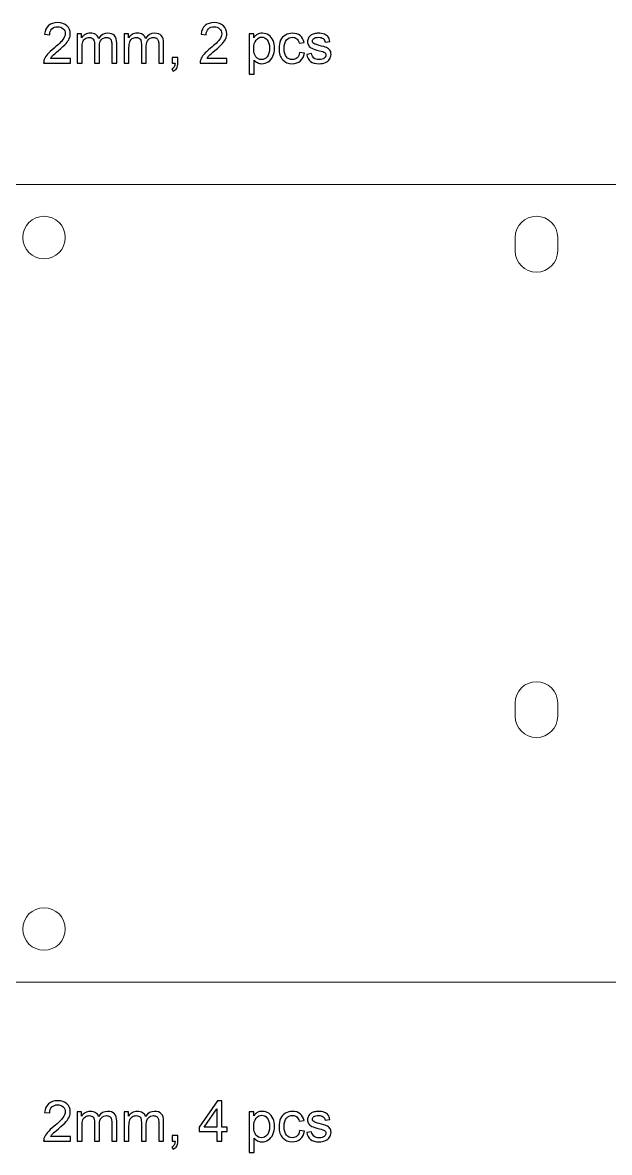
# Model space of a CAD drawing. Header units: millimetres. Extents: x -182 to 182, y -145 to 145.
# Drawn here: x 90.1 to 134.2, y -70.2 to 14.7 of the extents above; entities that cross this region are included whole.
import ezdxf

# ---------------------------------------------------------------- set-up
doc = ezdxf.new("R2010")
doc.units = ezdxf.units.MM
doc.header["$MEASUREMENT"] = 0
doc.layers.add('layer 1', color=7, linetype='Continuous')

msp = doc.modelspace()

# ---------------------------------------------------------------- linework, layer by layer
at = {"layer": 'layer 1', "color": 242}
for points, knots in [([(93.6654, 12.0487), (93.6654, 12.0487), (93.6654, 11.6931), (93.6654, 11.6931), (93.6654, 11.6931), (93.6654, 11.6931), (91.6589, 11.6931), (91.6589, 11.6931), (91.6589, 11.6931), (91.656, 11.7827), (91.6709, 11.8688), (91.7026, 11.952), (91.7026, 11.952), (91.7541, 12.0882), (91.8367, 12.223), (91.9503, 12.3549), (91.9503, 12.3549), (92.0639, 12.4868), (92.2261, 12.6392), (92.4371, 12.8121), (92.4371, 12.8121), (92.7652, 13.0823), (92.9881, 13.2961), (93.1045, 13.4542), (93.1045, 13.4542), (93.2217, 13.6122), (93.2802, 13.7618), (93.2802, 13.9029), (93.2802, 13.9029), (93.2802, 14.0503), (93.2273, 14.1745), (93.1215, 14.2761), (93.1215, 14.2761), (93.0156, 14.377), (92.8774, 14.4278), (92.7073, 14.4278), (92.7073, 14.4278), (92.5274, 14.4278), (92.3835, 14.3742), (92.2755, 14.2669), (92.2755, 14.2669), (92.1676, 14.1604), (92.1132, 14.0122), (92.1118, 13.8224), (92.1118, 13.8224), (92.1118, 13.8224), (91.7308, 13.8605), (91.7308, 13.8605), (91.7308, 13.8605), (91.7569, 14.1456), (91.8557, 14.3629), (92.0265, 14.5125), (92.0265, 14.5125), (92.1979, 14.6621), (92.4272, 14.7368), (92.7158, 14.7368), (92.7158, 14.7368), (93.0065, 14.7368), (93.2372, 14.6564), (93.4065, 14.4948), (93.4065, 14.4948), (93.5766, 14.3333), (93.6612, 14.1329), (93.6612, 13.8944), (93.6612, 13.8944), (93.6612, 13.7731), (93.6365, 13.6538), (93.5864, 13.5367), (93.5864, 13.5367), (93.537, 13.4189), (93.4545, 13.2954), (93.3395, 13.1656), (93.3395, 13.1656), (93.2238, 13.0365), (93.0326, 12.858), (92.7659, 12.6322), (92.7659, 12.6322), (92.5422, 12.4445), (92.3983, 12.3175), (92.3348, 12.2505), (92.3348, 12.2505), (92.2713, 12.1835), (92.2191, 12.1164), (92.1774, 12.0487), (92.1774, 12.0487), (92.1774, 12.0487), (93.6654, 12.0487), (93.6654, 12.0487)], [0, 0, 0, 0, 0.0434783, 0.0434783, 0.0434783, 0.0434783, 0.0869565, 0.0869565, 0.0869565, 0.0869565, 0.1304348, 0.1304348, 0.1304348, 0.1304348, 0.173913, 0.173913, 0.173913, 0.173913, 0.2173913, 0.2173913, 0.2173913, 0.2173913, 0.2608696, 0.2608696, 0.2608696, 0.2608696, 0.3043478, 0.3043478, 0.3043478, 0.3043478, 0.3478261, 0.3478261, 0.3478261, 0.3478261, 0.3913043, 0.3913043, 0.3913043, 0.3913043, 0.4347826, 0.4347826, 0.4347826, 0.4347826, 0.4782609, 0.4782609, 0.4782609, 0.4782609, 0.5217391, 0.5217391, 0.5217391, 0.5217391, 0.5652174, 0.5652174, 0.5652174, 0.5652174, 0.6086957, 0.6086957, 0.6086957, 0.6086957, 0.6521739, 0.6521739, 0.6521739, 0.6521739, 0.6956522, 0.6956522, 0.6956522, 0.6956522, 0.7391304, 0.7391304, 0.7391304, 0.7391304, 0.7826087, 0.7826087, 0.7826087, 0.7826087, 0.826087, 0.826087, 0.826087, 0.826087, 0.8695652, 0.8695652, 0.8695652, 0.8695652, 0.9130435, 0.9130435, 0.9130435, 0.9130435, 1, 1, 1, 1]), ([(105.4248, 12.0487), (105.4248, 12.0487), (105.4248, 11.6931), (105.4248, 11.6931), (105.4248, 11.6931), (105.4248, 11.6931), (103.4183, 11.6931), (103.4183, 11.6931), (103.4183, 11.6931), (103.4154, 11.7827), (103.4303, 11.8688), (103.462, 11.952), (103.462, 11.952), (103.5135, 12.0882), (103.5961, 12.223), (103.7097, 12.3549), (103.7097, 12.3549), (103.8233, 12.4868), (103.9855, 12.6392), (104.1965, 12.8121), (104.1965, 12.8121), (104.5246, 13.0823), (104.7475, 13.2961), (104.8639, 13.4542), (104.8639, 13.4542), (104.9811, 13.6122), (105.0396, 13.7618), (105.0396, 13.9029), (105.0396, 13.9029), (105.0396, 14.0503), (104.9867, 14.1745), (104.8809, 14.2761), (104.8809, 14.2761), (104.775, 14.377), (104.6368, 14.4278), (104.4667, 14.4278), (104.4667, 14.4278), (104.2868, 14.4278), (104.1429, 14.3742), (104.0349, 14.2669), (104.0349, 14.2669), (103.927, 14.1604), (103.8726, 14.0122), (103.8712, 13.8224), (103.8712, 13.8224), (103.8712, 13.8224), (103.4902, 13.8605), (103.4902, 13.8605), (103.4902, 13.8605), (103.5163, 14.1456), (103.6151, 14.3629), (103.7859, 14.5125), (103.7859, 14.5125), (103.9573, 14.6621), (104.1866, 14.7368), (104.4752, 14.7368), (104.4752, 14.7368), (104.7659, 14.7368), (104.9966, 14.6564), (105.1659, 14.4948), (105.1659, 14.4948), (105.336, 14.3333), (105.4206, 14.1329), (105.4206, 13.8944), (105.4206, 13.8944), (105.4206, 13.7731), (105.3959, 13.6538), (105.3458, 13.5367), (105.3458, 13.5367), (105.2964, 13.4189), (105.2139, 13.2954), (105.0989, 13.1656), (105.0989, 13.1656), (104.9832, 13.0365), (104.792, 12.858), (104.5253, 12.6322), (104.5253, 12.6322), (104.3016, 12.4445), (104.1577, 12.3175), (104.0942, 12.2505), (104.0942, 12.2505), (104.0307, 12.1835), (103.9785, 12.1164), (103.9368, 12.0487), (103.9368, 12.0487), (103.9368, 12.0487), (105.4248, 12.0487), (105.4248, 12.0487)], [0, 0, 0, 0, 0.0434783, 0.0434783, 0.0434783, 0.0434783, 0.0869565, 0.0869565, 0.0869565, 0.0869565, 0.1304348, 0.1304348, 0.1304348, 0.1304348, 0.173913, 0.173913, 0.173913, 0.173913, 0.2173913, 0.2173913, 0.2173913, 0.2173913, 0.2608696, 0.2608696, 0.2608696, 0.2608696, 0.3043478, 0.3043478, 0.3043478, 0.3043478, 0.3478261, 0.3478261, 0.3478261, 0.3478261, 0.3913043, 0.3913043, 0.3913043, 0.3913043, 0.4347826, 0.4347826, 0.4347826, 0.4347826, 0.4782609, 0.4782609, 0.4782609, 0.4782609, 0.5217391, 0.5217391, 0.5217391, 0.5217391, 0.5652174, 0.5652174, 0.5652174, 0.5652174, 0.6086957, 0.6086957, 0.6086957, 0.6086957, 0.6521739, 0.6521739, 0.6521739, 0.6521739, 0.6956522, 0.6956522, 0.6956522, 0.6956522, 0.7391304, 0.7391304, 0.7391304, 0.7391304, 0.7826087, 0.7826087, 0.7826087, 0.7826087, 0.826087, 0.826087, 0.826087, 0.826087, 0.8695652, 0.8695652, 0.8695652, 0.8695652, 0.9130435, 0.9130435, 0.9130435, 0.9130435, 1, 1, 1, 1]), ([(94.1699, 11.6931), (94.1699, 11.6931), (94.1699, 13.8902), (94.1699, 13.8902), (94.1699, 13.8902), (94.1699, 13.8902), (94.5043, 13.8902), (94.5043, 13.8902), (94.5043, 13.8902), (94.5043, 13.8902), (94.5043, 13.5797), (94.5043, 13.5797), (94.5043, 13.5797), (94.5728, 13.687), (94.6645, 13.7738), (94.7788, 13.8387), (94.7788, 13.8387), (94.8931, 13.9043), (95.0229, 13.9367), (95.169, 13.9367), (95.169, 13.9367), (95.3312, 13.9367), (95.4646, 13.9029), (95.5683, 13.8359), (95.5683, 13.8359), (95.672, 13.7681), (95.7454, 13.6743), (95.7877, 13.5529), (95.7877, 13.5529), (95.9627, 13.809), (96.1892, 13.9367), (96.4686, 13.9367), (96.4686, 13.9367), (96.6873, 13.9367), (96.8559, 13.8768), (96.973, 13.7561), (96.973, 13.7561), (97.0909, 13.6355), (97.1501, 13.4499), (97.1501, 13.1994), (97.1501, 13.1994), (97.1501, 13.1994), (97.1501, 11.6931), (97.1501, 11.6931), (97.1501, 11.6931), (97.1501, 11.6931), (96.7776, 11.6931), (96.7776, 11.6931), (96.7776, 11.6931), (96.7776, 11.6931), (96.7776, 13.076), (96.7776, 13.076), (96.7776, 13.076), (96.7776, 13.2241), (96.7649, 13.3314), (96.7409, 13.397), (96.7409, 13.397), (96.7169, 13.4626), (96.6732, 13.5148), (96.609, 13.555), (96.609, 13.555), (96.5455, 13.5953), (96.4707, 13.615), (96.3853, 13.615), (96.3853, 13.615), (96.2301, 13.615), (96.1017, 13.5635), (95.9994, 13.4612), (95.9994, 13.4612), (95.8971, 13.3582), (95.8463, 13.1938), (95.8463, 12.968), (95.8463, 12.968), (95.8463, 12.968), (95.8463, 11.6931), (95.8463, 11.6931), (95.8463, 11.6931), (95.8463, 11.6931), (95.4738, 11.6931), (95.4738, 11.6931), (95.4738, 11.6931), (95.4738, 11.6931), (95.4738, 13.119), (95.4738, 13.119), (95.4738, 13.119), (95.4738, 13.2841), (95.4434, 13.4083), (95.3827, 13.4908), (95.3827, 13.4908), (95.3221, 13.5734), (95.2226, 13.615), (95.085, 13.615), (95.085, 13.615), (94.9806, 13.615), (94.8839, 13.5875), (94.795, 13.5325), (94.795, 13.5325), (94.7061, 13.4774), (94.6419, 13.397), (94.6017, 13.2905), (94.6017, 13.2905), (94.5622, 13.1846), (94.5424, 13.0315), (94.5424, 12.8319), (94.5424, 12.8319), (94.5424, 12.8319), (94.5424, 11.6931), (94.5424, 11.6931), (94.5424, 11.6931), (94.5424, 11.6931), (94.1699, 11.6931), (94.1699, 11.6931)], [0, 0, 0, 0, 0.0344828, 0.0344828, 0.0344828, 0.0344828, 0.0689655, 0.0689655, 0.0689655, 0.0689655, 0.1034483, 0.1034483, 0.1034483, 0.1034483, 0.137931, 0.137931, 0.137931, 0.137931, 0.1724138, 0.1724138, 0.1724138, 0.1724138, 0.2068966, 0.2068966, 0.2068966, 0.2068966, 0.2413793, 0.2413793, 0.2413793, 0.2413793, 0.2758621, 0.2758621, 0.2758621, 0.2758621, 0.3103448, 0.3103448, 0.3103448, 0.3103448, 0.3448276, 0.3448276, 0.3448276, 0.3448276, 0.3793103, 0.3793103, 0.3793103, 0.3793103, 0.4137931, 0.4137931, 0.4137931, 0.4137931, 0.4482759, 0.4482759, 0.4482759, 0.4482759, 0.4827586, 0.4827586, 0.4827586, 0.4827586, 0.5172414, 0.5172414, 0.5172414, 0.5172414, 0.5517241, 0.5517241, 0.5517241, 0.5517241, 0.5862069, 0.5862069, 0.5862069, 0.5862069, 0.6206897, 0.6206897, 0.6206897, 0.6206897, 0.6551724, 0.6551724, 0.6551724, 0.6551724, 0.6896552, 0.6896552, 0.6896552, 0.6896552, 0.7241379, 0.7241379, 0.7241379, 0.7241379, 0.7586207, 0.7586207, 0.7586207, 0.7586207, 0.7931034, 0.7931034, 0.7931034, 0.7931034, 0.8275862, 0.8275862, 0.8275862, 0.8275862, 0.862069, 0.862069, 0.862069, 0.862069, 0.8965517, 0.8965517, 0.8965517, 0.8965517, 0.9310345, 0.9310345, 0.9310345, 0.9310345, 1, 1, 1, 1]), ([(97.6962, 11.6931), (97.6962, 11.6931), (97.6962, 13.8902), (97.6962, 13.8902), (97.6962, 13.8902), (97.6962, 13.8902), (98.0306, 13.8902), (98.0306, 13.8902), (98.0306, 13.8902), (98.0306, 13.8902), (98.0306, 13.5797), (98.0306, 13.5797), (98.0306, 13.5797), (98.0991, 13.687), (98.1908, 13.7738), (98.3051, 13.8387), (98.3051, 13.8387), (98.4194, 13.9043), (98.5492, 13.9367), (98.6953, 13.9367), (98.6953, 13.9367), (98.8575, 13.9367), (98.9909, 13.9029), (99.0946, 13.8359), (99.0946, 13.8359), (99.1983, 13.7681), (99.2717, 13.6743), (99.314, 13.5529), (99.314, 13.5529), (99.489, 13.809), (99.7155, 13.9367), (99.9949, 13.9367), (99.9949, 13.9367), (100.2136, 13.9367), (100.3822, 13.8768), (100.4993, 13.7561), (100.4993, 13.7561), (100.6172, 13.6355), (100.6764, 13.4499), (100.6764, 13.1994), (100.6764, 13.1994), (100.6764, 13.1994), (100.6764, 11.6931), (100.6764, 11.6931), (100.6764, 11.6931), (100.6764, 11.6931), (100.3039, 11.6931), (100.3039, 11.6931), (100.3039, 11.6931), (100.3039, 11.6931), (100.3039, 13.076), (100.3039, 13.076), (100.3039, 13.076), (100.3039, 13.2241), (100.2912, 13.3314), (100.2672, 13.397), (100.2672, 13.397), (100.2432, 13.4626), (100.1995, 13.5148), (100.1353, 13.555), (100.1353, 13.555), (100.0718, 13.5953), (99.997, 13.615), (99.9116, 13.615), (99.9116, 13.615), (99.7564, 13.615), (99.628, 13.5635), (99.5257, 13.4612), (99.5257, 13.4612), (99.4234, 13.3582), (99.3726, 13.1938), (99.3726, 12.968), (99.3726, 12.968), (99.3726, 12.968), (99.3726, 11.6931), (99.3726, 11.6931), (99.3726, 11.6931), (99.3726, 11.6931), (99.0001, 11.6931), (99.0001, 11.6931), (99.0001, 11.6931), (99.0001, 11.6931), (99.0001, 13.119), (99.0001, 13.119), (99.0001, 13.119), (99.0001, 13.2841), (98.9697, 13.4083), (98.909, 13.4908), (98.909, 13.4908), (98.8484, 13.5734), (98.7489, 13.615), (98.6113, 13.615), (98.6113, 13.615), (98.5069, 13.615), (98.4102, 13.5875), (98.3213, 13.5325), (98.3213, 13.5325), (98.2324, 13.4774), (98.1682, 13.397), (98.128, 13.2905), (98.128, 13.2905), (98.0885, 13.1846), (98.0687, 13.0315), (98.0687, 12.8319), (98.0687, 12.8319), (98.0687, 12.8319), (98.0687, 11.6931), (98.0687, 11.6931), (98.0687, 11.6931), (98.0687, 11.6931), (97.6962, 11.6931), (97.6962, 11.6931)], [0, 0, 0, 0, 0.0344828, 0.0344828, 0.0344828, 0.0344828, 0.0689655, 0.0689655, 0.0689655, 0.0689655, 0.1034483, 0.1034483, 0.1034483, 0.1034483, 0.137931, 0.137931, 0.137931, 0.137931, 0.1724138, 0.1724138, 0.1724138, 0.1724138, 0.2068966, 0.2068966, 0.2068966, 0.2068966, 0.2413793, 0.2413793, 0.2413793, 0.2413793, 0.2758621, 0.2758621, 0.2758621, 0.2758621, 0.3103448, 0.3103448, 0.3103448, 0.3103448, 0.3448276, 0.3448276, 0.3448276, 0.3448276, 0.3793103, 0.3793103, 0.3793103, 0.3793103, 0.4137931, 0.4137931, 0.4137931, 0.4137931, 0.4482759, 0.4482759, 0.4482759, 0.4482759, 0.4827586, 0.4827586, 0.4827586, 0.4827586, 0.5172414, 0.5172414, 0.5172414, 0.5172414, 0.5517241, 0.5517241, 0.5517241, 0.5517241, 0.5862069, 0.5862069, 0.5862069, 0.5862069, 0.6206897, 0.6206897, 0.6206897, 0.6206897, 0.6551724, 0.6551724, 0.6551724, 0.6551724, 0.6896552, 0.6896552, 0.6896552, 0.6896552, 0.7241379, 0.7241379, 0.7241379, 0.7241379, 0.7586207, 0.7586207, 0.7586207, 0.7586207, 0.7931034, 0.7931034, 0.7931034, 0.7931034, 0.8275862, 0.8275862, 0.8275862, 0.8275862, 0.862069, 0.862069, 0.862069, 0.862069, 0.8965517, 0.8965517, 0.8965517, 0.8965517, 0.9310345, 0.9310345, 0.9310345, 0.9310345, 1, 1, 1, 1]), ([(107.1055, 10.8507), (107.1055, 10.8507), (107.1055, 13.8902), (107.1055, 13.8902), (107.1055, 13.8902), (107.1055, 13.8902), (107.4442, 13.8902), (107.4442, 13.8902), (107.4442, 13.8902), (107.4442, 13.8902), (107.4442, 13.6016), (107.4442, 13.6016), (107.4442, 13.6016), (107.5239, 13.7131), (107.6142, 13.7971), (107.7151, 13.8528), (107.7151, 13.8528), (107.8153, 13.9085), (107.9373, 13.9367), (108.0806, 13.9367), (108.0806, 13.9367), (108.2682, 13.9367), (108.4333, 13.8888), (108.5766, 13.7921), (108.5766, 13.7921), (108.7198, 13.6962), (108.8277, 13.56), (108.9011, 13.385), (108.9011, 13.385), (108.9738, 13.2093), (109.0105, 13.0174), (109.0105, 12.8079), (109.0105, 12.8079), (109.0105, 12.5842), (108.9703, 12.3824), (108.8898, 12.2025), (108.8898, 12.2025), (108.8094, 12.0233), (108.6923, 11.8857), (108.5385, 11.7898), (108.5385, 11.7898), (108.3854, 11.6945), (108.2238, 11.6465), (108.0545, 11.6465), (108.0545, 11.6465), (107.9303, 11.6465), (107.8188, 11.6726), (107.7207, 11.7248), (107.7207, 11.7248), (107.622, 11.7771), (107.5415, 11.8427), (107.478, 11.9224), (107.478, 11.9224), (107.478, 11.9224), (107.478, 10.8507), (107.478, 10.8507), (107.478, 10.8507), (107.478, 10.8507), (107.1055, 10.8507), (107.1055, 10.8507)], [0, 0, 0, 0, 0.0625, 0.0625, 0.0625, 0.0625, 0.125, 0.125, 0.125, 0.125, 0.1875, 0.1875, 0.1875, 0.1875, 0.25, 0.25, 0.25, 0.25, 0.3125, 0.3125, 0.3125, 0.3125, 0.375, 0.375, 0.375, 0.375, 0.4375, 0.4375, 0.4375, 0.4375, 0.5, 0.5, 0.5, 0.5, 0.5625, 0.5625, 0.5625, 0.5625, 0.625, 0.625, 0.625, 0.625, 0.6875, 0.6875, 0.6875, 0.6875, 0.75, 0.75, 0.75, 0.75, 0.8125, 0.8125, 0.8125, 0.8125, 0.875, 0.875, 0.875, 0.875, 1, 1, 1, 1]), ([(107.4442, 12.7782), (107.4442, 12.4967), (107.5013, 12.2886), (107.6149, 12.1538), (107.6149, 12.1538), (107.7292, 12.0191), (107.8675, 11.9513), (108.0298, 11.9513), (108.0298, 11.9513), (108.1949, 11.9513), (108.336, 12.0212), (108.4531, 12.1609), (108.4531, 12.1609), (108.5709, 12.3006), (108.6295, 12.5165), (108.6295, 12.8093), (108.6295, 12.8093), (108.6295, 13.0887), (108.5723, 13.2975), (108.4573, 13.4365), (108.4573, 13.4365), (108.3423, 13.5755), (108.2055, 13.6447), (108.046, 13.6447), (108.046, 13.6447), (107.888, 13.6447), (107.7483, 13.5706), (107.6269, 13.4231), (107.6269, 13.4231), (107.5048, 13.2749), (107.4442, 13.0605), (107.4442, 12.7782)], [0, 0, 0, 0, 0.1111111, 0.1111111, 0.1111111, 0.1111111, 0.2222222, 0.2222222, 0.2222222, 0.2222222, 0.3333333, 0.3333333, 0.3333333, 0.3333333, 0.4444444, 0.4444444, 0.4444444, 0.4444444, 0.5555556, 0.5555556, 0.5555556, 0.5555556, 0.6666667, 0.6666667, 0.6666667, 0.6666667, 0.7777778, 0.7777778, 0.7777778, 0.7777778, 1, 1, 1, 1]), ([(110.895, 12.4974), (110.895, 12.4974), (111.2591, 12.4466), (111.2591, 12.4466), (111.2591, 12.4466), (111.2188, 12.1962), (111.1172, 12.0007), (110.9528, 11.8589), (110.9528, 11.8589), (110.7884, 11.7171), (110.586, 11.6465), (110.3468, 11.6465), (110.3468, 11.6465), (110.0469, 11.6465), (109.8056, 11.7446), (109.6236, 11.9407), (109.6236, 11.9407), (109.4408, 12.1369), (109.3498, 12.4177), (109.3498, 12.7832), (109.3498, 12.7832), (109.3498, 13.0202), (109.3893, 13.227), (109.4677, 13.4048), (109.4677, 13.4048), (109.546, 13.5819), (109.6652, 13.7152), (109.8261, 13.8034), (109.8261, 13.8034), (109.9862, 13.8923), (110.1605, 13.9367), (110.3496, 13.9367), (110.3496, 13.9367), (110.5874, 13.9367), (110.7828, 13.8768), (110.9338, 13.7561), (110.9338, 13.7561), (111.0855, 13.6355), (111.1829, 13.464), (111.2252, 13.2425), (111.2252, 13.2425), (111.2252, 13.2425), (110.8654, 13.1875), (110.8654, 13.1875), (110.8654, 13.1875), (110.8308, 13.3349), (110.7701, 13.4457), (110.6819, 13.5205), (110.6819, 13.5205), (110.5944, 13.5946), (110.4886, 13.632), (110.3644, 13.632), (110.3644, 13.632), (110.1767, 13.632), (110.0243, 13.5649), (109.9065, 13.4309), (109.9065, 13.4309), (109.7894, 13.2961), (109.7308, 13.0844), (109.7308, 12.7938), (109.7308, 12.7938), (109.7308, 12.4988), (109.7873, 12.2851), (109.9002, 12.1517), (109.9002, 12.1517), (110.0138, 12.0184), (110.1612, 11.9513), (110.3425, 11.9513), (110.3425, 11.9513), (110.4893, 11.9513), (110.6114, 11.9958), (110.7087, 12.0854), (110.7087, 12.0854), (110.8068, 12.1743), (110.8689, 12.3119), (110.895, 12.4974)], [0, 0, 0, 0, 0.05, 0.05, 0.05, 0.05, 0.1, 0.1, 0.1, 0.1, 0.15, 0.15, 0.15, 0.15, 0.2, 0.2, 0.2, 0.2, 0.25, 0.25, 0.25, 0.25, 0.3, 0.3, 0.3, 0.3, 0.35, 0.35, 0.35, 0.35, 0.4, 0.4, 0.4, 0.4, 0.45, 0.45, 0.45, 0.45, 0.5, 0.5, 0.5, 0.5, 0.55, 0.55, 0.55, 0.55, 0.6, 0.6, 0.6, 0.6, 0.65, 0.65, 0.65, 0.65, 0.7, 0.7, 0.7, 0.7, 0.75, 0.75, 0.75, 0.75, 0.8, 0.8, 0.8, 0.8, 0.85, 0.85, 0.85, 0.85, 0.9, 0.9, 0.9, 0.9, 1, 1, 1, 1]), ([(111.4284, 12.3493), (111.4284, 12.3493), (111.7967, 12.4085), (111.7967, 12.4085), (111.7967, 12.4085), (111.8172, 12.2611), (111.875, 12.1482), (111.9696, 12.0692), (111.9696, 12.0692), (112.0641, 11.9908), (112.1968, 11.9513), (112.3661, 11.9513), (112.3661, 11.9513), (112.5376, 11.9513), (112.6646, 11.9859), (112.7478, 12.0558), (112.7478, 12.0558), (112.8304, 12.1249), (112.872, 12.2067), (112.872, 12.3006), (112.872, 12.3006), (112.872, 12.3845), (112.8346, 12.4509), (112.7605, 12.4988), (112.7605, 12.4988), (112.7083, 12.532), (112.5813, 12.5736), (112.3795, 12.6251), (112.3795, 12.6251), (112.1072, 12.6936), (111.9188, 12.7528), (111.813, 12.8029), (111.813, 12.8029), (111.7078, 12.8537), (111.6281, 12.9229), (111.5738, 13.0118), (111.5738, 13.0118), (111.5194, 13.1), (111.4919, 13.198), (111.4919, 13.3053), (111.4919, 13.3053), (111.4919, 13.4034), (111.5145, 13.4937), (111.559, 13.5769), (111.559, 13.5769), (111.6041, 13.6602), (111.6648, 13.7293), (111.7417, 13.7844), (111.7417, 13.7844), (111.7996, 13.8267), (111.8786, 13.8627), (111.9781, 13.8923), (111.9781, 13.8923), (112.0782, 13.9219), (112.1848, 13.9367), (112.2991, 13.9367), (112.2991, 13.9367), (112.4712, 13.9367), (112.6222, 13.9121), (112.752, 13.862), (112.752, 13.862), (112.8826, 13.8126), (112.9785, 13.7448), (113.0406, 13.6602), (113.0406, 13.6602), (113.102, 13.5748), (113.145, 13.4612), (113.1683, 13.3187), (113.1683, 13.3187), (113.1683, 13.3187), (112.8043, 13.2679), (112.8043, 13.2679), (112.8043, 13.2679), (112.788, 13.3822), (112.74, 13.4718), (112.661, 13.536), (112.661, 13.536), (112.582, 13.6002), (112.4705, 13.632), (112.3259, 13.632), (112.3259, 13.632), (112.1559, 13.632), (112.0338, 13.6037), (111.9611, 13.5473), (111.9611, 13.5473), (111.8885, 13.4908), (111.8518, 13.4245), (111.8518, 13.349), (111.8518, 13.349), (111.8518, 13.301), (111.8666, 13.2573), (111.8969, 13.2185), (111.8969, 13.2185), (111.9273, 13.179), (111.9745, 13.1458), (112.0394, 13.1197), (112.0394, 13.1197), (112.0768, 13.1056), (112.1855, 13.0739), (112.3675, 13.0245), (112.3675, 13.0245), (112.63, 12.9546), (112.8134, 12.8968), (112.9178, 12.8523), (112.9178, 12.8523), (113.0223, 12.8079), (113.1041, 12.7423), (113.1634, 12.6576), (113.1634, 12.6576), (113.2234, 12.5722), (113.253, 12.4664), (113.253, 12.3394), (113.253, 12.3394), (113.253, 12.2159), (113.217, 12.0995), (113.1443, 11.9901), (113.1443, 11.9901), (113.0717, 11.8808), (112.9672, 11.7961), (112.8311, 11.7361), (112.8311, 11.7361), (112.6942, 11.6762), (112.5397, 11.6465), (112.3675, 11.6465), (112.3675, 11.6465), (112.0825, 11.6465), (111.8645, 11.7058), (111.7149, 11.8236), (111.7149, 11.8236), (111.5653, 11.9422), (111.4701, 12.1171), (111.4284, 12.3493)], [0, 0, 0, 0, 0.0294118, 0.0294118, 0.0294118, 0.0294118, 0.0588235, 0.0588235, 0.0588235, 0.0588235, 0.0882353, 0.0882353, 0.0882353, 0.0882353, 0.1176471, 0.1176471, 0.1176471, 0.1176471, 0.1470588, 0.1470588, 0.1470588, 0.1470588, 0.1764706, 0.1764706, 0.1764706, 0.1764706, 0.2058824, 0.2058824, 0.2058824, 0.2058824, 0.2352941, 0.2352941, 0.2352941, 0.2352941, 0.2647059, 0.2647059, 0.2647059, 0.2647059, 0.2941176, 0.2941176, 0.2941176, 0.2941176, 0.3235294, 0.3235294, 0.3235294, 0.3235294, 0.3529412, 0.3529412, 0.3529412, 0.3529412, 0.3823529, 0.3823529, 0.3823529, 0.3823529, 0.4117647, 0.4117647, 0.4117647, 0.4117647, 0.4411765, 0.4411765, 0.4411765, 0.4411765, 0.4705882, 0.4705882, 0.4705882, 0.4705882, 0.5, 0.5, 0.5, 0.5, 0.5294118, 0.5294118, 0.5294118, 0.5294118, 0.5588235, 0.5588235, 0.5588235, 0.5588235, 0.5882353, 0.5882353, 0.5882353, 0.5882353, 0.6176471, 0.6176471, 0.6176471, 0.6176471, 0.6470588, 0.6470588, 0.6470588, 0.6470588, 0.6764706, 0.6764706, 0.6764706, 0.6764706, 0.7058824, 0.7058824, 0.7058824, 0.7058824, 0.7352941, 0.7352941, 0.7352941, 0.7352941, 0.7647059, 0.7647059, 0.7647059, 0.7647059, 0.7941176, 0.7941176, 0.7941176, 0.7941176, 0.8235294, 0.8235294, 0.8235294, 0.8235294, 0.8529412, 0.8529412, 0.8529412, 0.8529412, 0.8823529, 0.8823529, 0.8823529, 0.8823529, 0.9117647, 0.9117647, 0.9117647, 0.9117647, 0.9411765, 0.9411765, 0.9411765, 0.9411765, 1, 1, 1, 1]), ([(101.3199, 11.6931), (101.3199, 11.6931), (101.3199, 12.1164), (101.3199, 12.1164), (101.3199, 12.1164), (101.3199, 12.1164), (101.7432, 12.1164), (101.7432, 12.1164), (101.7432, 12.1164), (101.7432, 12.1164), (101.7432, 11.6931), (101.7432, 11.6931), (101.7432, 11.6931), (101.7432, 11.5372), (101.7157, 11.4109), (101.6599, 11.3149), (101.6599, 11.3149), (101.6049, 11.219), (101.5167, 11.1442), (101.3961, 11.092), (101.3961, 11.092), (101.3961, 11.092), (101.2945, 11.2528), (101.2945, 11.2528), (101.2945, 11.2528), (101.3735, 11.2874), (101.4313, 11.3382), (101.468, 11.4045), (101.468, 11.4045), (101.5054, 11.4716), (101.5266, 11.5675), (101.5308, 11.6931), (101.5308, 11.6931), (101.5308, 11.6931), (101.3199, 11.6931), (101.3199, 11.6931)], [0, 0, 0, 0, 0.1, 0.1, 0.1, 0.1, 0.2, 0.2, 0.2, 0.2, 0.3, 0.3, 0.3, 0.3, 0.4, 0.4, 0.4, 0.4, 0.5, 0.5, 0.5, 0.5, 0.6, 0.6, 0.6, 0.6, 0.7, 0.7, 0.7, 0.7, 0.8, 0.8, 0.8, 0.8, 1, 1, 1, 1]), ([(93.6654, -69.0271), (93.6654, -69.0271), (93.6654, -69.3827), (93.6654, -69.3827), (93.6654, -69.3827), (93.6654, -69.3827), (91.6589, -69.3827), (91.6589, -69.3827), (91.6589, -69.3827), (91.656, -69.2931), (91.6709, -69.207), (91.7026, -69.1238), (91.7026, -69.1238), (91.7541, -68.9876), (91.8367, -68.8528), (91.9503, -68.7209), (91.9503, -68.7209), (92.0639, -68.589), (92.2261, -68.4366), (92.4371, -68.2637), (92.4371, -68.2637), (92.7652, -67.9935), (92.9881, -67.7797), (93.1045, -67.6216), (93.1045, -67.6216), (93.2217, -67.4636), (93.2802, -67.314), (93.2802, -67.1729), (93.2802, -67.1729), (93.2802, -67.0255), (93.2273, -66.9013), (93.1215, -66.7997), (93.1215, -66.7997), (93.0156, -66.6988), (92.8774, -66.648), (92.7073, -66.648), (92.7073, -66.648), (92.5274, -66.648), (92.3835, -66.7016), (92.2755, -66.8089), (92.2755, -66.8089), (92.1676, -66.9154), (92.1132, -67.0636), (92.1118, -67.2534), (92.1118, -67.2534), (92.1118, -67.2534), (91.7308, -67.2153), (91.7308, -67.2153), (91.7308, -67.2153), (91.7569, -66.9302), (91.8557, -66.7129), (92.0265, -66.5633), (92.0265, -66.5633), (92.1979, -66.4137), (92.4272, -66.339), (92.7158, -66.339), (92.7158, -66.339), (93.0065, -66.339), (93.2372, -66.4194), (93.4065, -66.581), (93.4065, -66.581), (93.5766, -66.7425), (93.6612, -66.9429), (93.6612, -67.1814), (93.6612, -67.1814), (93.6612, -67.3027), (93.6365, -67.422), (93.5864, -67.5391), (93.5864, -67.5391), (93.537, -67.6569), (93.4545, -67.7804), (93.3395, -67.9102), (93.3395, -67.9102), (93.2238, -68.0393), (93.0326, -68.2178), (92.7659, -68.4436), (92.7659, -68.4436), (92.5422, -68.6313), (92.3983, -68.7583), (92.3348, -68.8253), (92.3348, -68.8253), (92.2713, -68.8923), (92.2191, -68.9594), (92.1774, -69.0271), (92.1774, -69.0271), (92.1774, -69.0271), (93.6654, -69.0271), (93.6654, -69.0271)], [0, 0, 0, 0, 0.0434783, 0.0434783, 0.0434783, 0.0434783, 0.0869565, 0.0869565, 0.0869565, 0.0869565, 0.1304348, 0.1304348, 0.1304348, 0.1304348, 0.173913, 0.173913, 0.173913, 0.173913, 0.2173913, 0.2173913, 0.2173913, 0.2173913, 0.2608696, 0.2608696, 0.2608696, 0.2608696, 0.3043478, 0.3043478, 0.3043478, 0.3043478, 0.3478261, 0.3478261, 0.3478261, 0.3478261, 0.3913043, 0.3913043, 0.3913043, 0.3913043, 0.4347826, 0.4347826, 0.4347826, 0.4347826, 0.4782609, 0.4782609, 0.4782609, 0.4782609, 0.5217391, 0.5217391, 0.5217391, 0.5217391, 0.5652174, 0.5652174, 0.5652174, 0.5652174, 0.6086957, 0.6086957, 0.6086957, 0.6086957, 0.6521739, 0.6521739, 0.6521739, 0.6521739, 0.6956522, 0.6956522, 0.6956522, 0.6956522, 0.7391304, 0.7391304, 0.7391304, 0.7391304, 0.7826087, 0.7826087, 0.7826087, 0.7826087, 0.826087, 0.826087, 0.826087, 0.826087, 0.8695652, 0.8695652, 0.8695652, 0.8695652, 0.9130435, 0.9130435, 0.9130435, 0.9130435, 1, 1, 1, 1]), ([(104.6629, -69.3827), (104.6629, -69.3827), (104.6629, -68.6588), (104.6629, -68.6588), (104.6629, -68.6588), (104.6629, -68.6588), (103.3463, -68.6588), (103.3463, -68.6588), (103.3463, -68.6588), (103.3463, -68.6588), (103.3463, -68.3159), (103.3463, -68.3159), (103.3463, -68.3159), (103.3463, -68.3159), (104.7306, -66.3517), (104.7306, -66.3517), (104.7306, -66.3517), (104.7306, -66.3517), (105.0354, -66.3517), (105.0354, -66.3517), (105.0354, -66.3517), (105.0354, -66.3517), (105.0354, -68.3159), (105.0354, -68.3159), (105.0354, -68.3159), (105.0354, -68.3159), (105.446, -68.3159), (105.446, -68.3159), (105.446, -68.3159), (105.446, -68.3159), (105.446, -68.6588), (105.446, -68.6588), (105.446, -68.6588), (105.446, -68.6588), (105.0354, -68.6588), (105.0354, -68.6588), (105.0354, -68.6588), (105.0354, -68.6588), (105.0354, -69.3827), (105.0354, -69.3827), (105.0354, -69.3827), (105.0354, -69.3827), (104.6629, -69.3827), (104.6629, -69.3827)], [0, 0, 0, 0, 0.0833333, 0.0833333, 0.0833333, 0.0833333, 0.1666667, 0.1666667, 0.1666667, 0.1666667, 0.25, 0.25, 0.25, 0.25, 0.3333333, 0.3333333, 0.3333333, 0.3333333, 0.4166667, 0.4166667, 0.4166667, 0.4166667, 0.5, 0.5, 0.5, 0.5, 0.5833333, 0.5833333, 0.5833333, 0.5833333, 0.6666667, 0.6666667, 0.6666667, 0.6666667, 0.75, 0.75, 0.75, 0.75, 0.8333333, 0.8333333, 0.8333333, 0.8333333, 1, 1, 1, 1]), ([(104.6629, -68.3159), (104.6629, -68.3159), (104.6629, -66.9521), (104.6629, -66.9521), (104.6629, -66.9521), (104.6629, -66.9521), (103.7125, -68.3159), (103.7125, -68.3159), (103.7125, -68.3159), (103.7125, -68.3159), (104.6629, -68.3159), (104.6629, -68.3159)], [0, 0, 0, 0, 0.25, 0.25, 0.25, 0.25, 0.5, 0.5, 0.5, 0.5, 1, 1, 1, 1]), ([(94.1699, -69.3827), (94.1699, -69.3827), (94.1699, -67.1856), (94.1699, -67.1856), (94.1699, -67.1856), (94.1699, -67.1856), (94.5043, -67.1856), (94.5043, -67.1856), (94.5043, -67.1856), (94.5043, -67.1856), (94.5043, -67.4961), (94.5043, -67.4961), (94.5043, -67.4961), (94.5728, -67.3888), (94.6645, -67.302), (94.7788, -67.2371), (94.7788, -67.2371), (94.8931, -67.1715), (95.0229, -67.1391), (95.169, -67.1391), (95.169, -67.1391), (95.3312, -67.1391), (95.4646, -67.1729), (95.5683, -67.2399), (95.5683, -67.2399), (95.672, -67.3077), (95.7454, -67.4015), (95.7877, -67.5229), (95.7877, -67.5229), (95.9627, -67.2668), (96.1892, -67.1391), (96.4686, -67.1391), (96.4686, -67.1391), (96.6873, -67.1391), (96.8559, -67.199), (96.973, -67.3197), (96.973, -67.3197), (97.0909, -67.4403), (97.1501, -67.6259), (97.1501, -67.8764), (97.1501, -67.8764), (97.1501, -67.8764), (97.1501, -69.3827), (97.1501, -69.3827), (97.1501, -69.3827), (97.1501, -69.3827), (96.7776, -69.3827), (96.7776, -69.3827), (96.7776, -69.3827), (96.7776, -69.3827), (96.7776, -67.9998), (96.7776, -67.9998), (96.7776, -67.9998), (96.7776, -67.8517), (96.7649, -67.7444), (96.7409, -67.6788), (96.7409, -67.6788), (96.7169, -67.6132), (96.6732, -67.561), (96.609, -67.5208), (96.609, -67.5208), (96.5455, -67.4805), (96.4707, -67.4608), (96.3853, -67.4608), (96.3853, -67.4608), (96.2301, -67.4608), (96.1017, -67.5123), (95.9994, -67.6146), (95.9994, -67.6146), (95.8971, -67.7176), (95.8463, -67.882), (95.8463, -68.1078), (95.8463, -68.1078), (95.8463, -68.1078), (95.8463, -69.3827), (95.8463, -69.3827), (95.8463, -69.3827), (95.8463, -69.3827), (95.4738, -69.3827), (95.4738, -69.3827), (95.4738, -69.3827), (95.4738, -69.3827), (95.4738, -67.9568), (95.4738, -67.9568), (95.4738, -67.9568), (95.4738, -67.7917), (95.4434, -67.6675), (95.3827, -67.585), (95.3827, -67.585), (95.3221, -67.5024), (95.2226, -67.4608), (95.085, -67.4608), (95.085, -67.4608), (94.9806, -67.4608), (94.8839, -67.4883), (94.795, -67.5433), (94.795, -67.5433), (94.7061, -67.5984), (94.6419, -67.6788), (94.6017, -67.7853), (94.6017, -67.7853), (94.5622, -67.8912), (94.5424, -68.0443), (94.5424, -68.2439), (94.5424, -68.2439), (94.5424, -68.2439), (94.5424, -69.3827), (94.5424, -69.3827), (94.5424, -69.3827), (94.5424, -69.3827), (94.1699, -69.3827), (94.1699, -69.3827)], [0, 0, 0, 0, 0.0344828, 0.0344828, 0.0344828, 0.0344828, 0.0689655, 0.0689655, 0.0689655, 0.0689655, 0.1034483, 0.1034483, 0.1034483, 0.1034483, 0.137931, 0.137931, 0.137931, 0.137931, 0.1724138, 0.1724138, 0.1724138, 0.1724138, 0.2068966, 0.2068966, 0.2068966, 0.2068966, 0.2413793, 0.2413793, 0.2413793, 0.2413793, 0.2758621, 0.2758621, 0.2758621, 0.2758621, 0.3103448, 0.3103448, 0.3103448, 0.3103448, 0.3448276, 0.3448276, 0.3448276, 0.3448276, 0.3793103, 0.3793103, 0.3793103, 0.3793103, 0.4137931, 0.4137931, 0.4137931, 0.4137931, 0.4482759, 0.4482759, 0.4482759, 0.4482759, 0.4827586, 0.4827586, 0.4827586, 0.4827586, 0.5172414, 0.5172414, 0.5172414, 0.5172414, 0.5517241, 0.5517241, 0.5517241, 0.5517241, 0.5862069, 0.5862069, 0.5862069, 0.5862069, 0.6206897, 0.6206897, 0.6206897, 0.6206897, 0.6551724, 0.6551724, 0.6551724, 0.6551724, 0.6896552, 0.6896552, 0.6896552, 0.6896552, 0.7241379, 0.7241379, 0.7241379, 0.7241379, 0.7586207, 0.7586207, 0.7586207, 0.7586207, 0.7931034, 0.7931034, 0.7931034, 0.7931034, 0.8275862, 0.8275862, 0.8275862, 0.8275862, 0.862069, 0.862069, 0.862069, 0.862069, 0.8965517, 0.8965517, 0.8965517, 0.8965517, 0.9310345, 0.9310345, 0.9310345, 0.9310345, 1, 1, 1, 1]), ([(97.6962, -69.3827), (97.6962, -69.3827), (97.6962, -67.1856), (97.6962, -67.1856), (97.6962, -67.1856), (97.6962, -67.1856), (98.0306, -67.1856), (98.0306, -67.1856), (98.0306, -67.1856), (98.0306, -67.1856), (98.0306, -67.4961), (98.0306, -67.4961), (98.0306, -67.4961), (98.0991, -67.3888), (98.1908, -67.302), (98.3051, -67.2371), (98.3051, -67.2371), (98.4194, -67.1715), (98.5492, -67.1391), (98.6953, -67.1391), (98.6953, -67.1391), (98.8575, -67.1391), (98.9909, -67.1729), (99.0946, -67.2399), (99.0946, -67.2399), (99.1983, -67.3077), (99.2717, -67.4015), (99.314, -67.5229), (99.314, -67.5229), (99.489, -67.2668), (99.7155, -67.1391), (99.9949, -67.1391), (99.9949, -67.1391), (100.2136, -67.1391), (100.3822, -67.199), (100.4993, -67.3197), (100.4993, -67.3197), (100.6172, -67.4403), (100.6764, -67.6259), (100.6764, -67.8764), (100.6764, -67.8764), (100.6764, -67.8764), (100.6764, -69.3827), (100.6764, -69.3827), (100.6764, -69.3827), (100.6764, -69.3827), (100.3039, -69.3827), (100.3039, -69.3827), (100.3039, -69.3827), (100.3039, -69.3827), (100.3039, -67.9998), (100.3039, -67.9998), (100.3039, -67.9998), (100.3039, -67.8517), (100.2912, -67.7444), (100.2672, -67.6788), (100.2672, -67.6788), (100.2432, -67.6132), (100.1995, -67.561), (100.1353, -67.5208), (100.1353, -67.5208), (100.0718, -67.4805), (99.997, -67.4608), (99.9116, -67.4608), (99.9116, -67.4608), (99.7564, -67.4608), (99.628, -67.5123), (99.5257, -67.6146), (99.5257, -67.6146), (99.4234, -67.7176), (99.3726, -67.882), (99.3726, -68.1078), (99.3726, -68.1078), (99.3726, -68.1078), (99.3726, -69.3827), (99.3726, -69.3827), (99.3726, -69.3827), (99.3726, -69.3827), (99.0001, -69.3827), (99.0001, -69.3827), (99.0001, -69.3827), (99.0001, -69.3827), (99.0001, -67.9568), (99.0001, -67.9568), (99.0001, -67.9568), (99.0001, -67.7917), (98.9697, -67.6675), (98.909, -67.585), (98.909, -67.585), (98.8484, -67.5024), (98.7489, -67.4608), (98.6113, -67.4608), (98.6113, -67.4608), (98.5069, -67.4608), (98.4102, -67.4883), (98.3213, -67.5433), (98.3213, -67.5433), (98.2324, -67.5984), (98.1682, -67.6788), (98.128, -67.7853), (98.128, -67.7853), (98.0885, -67.8912), (98.0687, -68.0443), (98.0687, -68.2439), (98.0687, -68.2439), (98.0687, -68.2439), (98.0687, -69.3827), (98.0687, -69.3827), (98.0687, -69.3827), (98.0687, -69.3827), (97.6962, -69.3827), (97.6962, -69.3827)], [0, 0, 0, 0, 0.0344828, 0.0344828, 0.0344828, 0.0344828, 0.0689655, 0.0689655, 0.0689655, 0.0689655, 0.1034483, 0.1034483, 0.1034483, 0.1034483, 0.137931, 0.137931, 0.137931, 0.137931, 0.1724138, 0.1724138, 0.1724138, 0.1724138, 0.2068966, 0.2068966, 0.2068966, 0.2068966, 0.2413793, 0.2413793, 0.2413793, 0.2413793, 0.2758621, 0.2758621, 0.2758621, 0.2758621, 0.3103448, 0.3103448, 0.3103448, 0.3103448, 0.3448276, 0.3448276, 0.3448276, 0.3448276, 0.3793103, 0.3793103, 0.3793103, 0.3793103, 0.4137931, 0.4137931, 0.4137931, 0.4137931, 0.4482759, 0.4482759, 0.4482759, 0.4482759, 0.4827586, 0.4827586, 0.4827586, 0.4827586, 0.5172414, 0.5172414, 0.5172414, 0.5172414, 0.5517241, 0.5517241, 0.5517241, 0.5517241, 0.5862069, 0.5862069, 0.5862069, 0.5862069, 0.6206897, 0.6206897, 0.6206897, 0.6206897, 0.6551724, 0.6551724, 0.6551724, 0.6551724, 0.6896552, 0.6896552, 0.6896552, 0.6896552, 0.7241379, 0.7241379, 0.7241379, 0.7241379, 0.7586207, 0.7586207, 0.7586207, 0.7586207, 0.7931034, 0.7931034, 0.7931034, 0.7931034, 0.8275862, 0.8275862, 0.8275862, 0.8275862, 0.862069, 0.862069, 0.862069, 0.862069, 0.8965517, 0.8965517, 0.8965517, 0.8965517, 0.9310345, 0.9310345, 0.9310345, 0.9310345, 1, 1, 1, 1]), ([(107.1055, -70.2251), (107.1055, -70.2251), (107.1055, -67.1856), (107.1055, -67.1856), (107.1055, -67.1856), (107.1055, -67.1856), (107.4442, -67.1856), (107.4442, -67.1856), (107.4442, -67.1856), (107.4442, -67.1856), (107.4442, -67.4742), (107.4442, -67.4742), (107.4442, -67.4742), (107.5239, -67.3627), (107.6142, -67.2787), (107.7151, -67.223), (107.7151, -67.223), (107.8153, -67.1673), (107.9373, -67.1391), (108.0806, -67.1391), (108.0806, -67.1391), (108.2682, -67.1391), (108.4333, -67.187), (108.5766, -67.2837), (108.5766, -67.2837), (108.7198, -67.3796), (108.8277, -67.5158), (108.9011, -67.6908), (108.9011, -67.6908), (108.9738, -67.8665), (109.0105, -68.0584), (109.0105, -68.2679), (109.0105, -68.2679), (109.0105, -68.4916), (108.9703, -68.6934), (108.8898, -68.8733), (108.8898, -68.8733), (108.8094, -69.0525), (108.6923, -69.1901), (108.5385, -69.286), (108.5385, -69.286), (108.3854, -69.3813), (108.2238, -69.4293), (108.0545, -69.4293), (108.0545, -69.4293), (107.9303, -69.4293), (107.8188, -69.4032), (107.7207, -69.351), (107.7207, -69.351), (107.622, -69.2987), (107.5415, -69.2331), (107.478, -69.1534), (107.478, -69.1534), (107.478, -69.1534), (107.478, -70.2251), (107.478, -70.2251), (107.478, -70.2251), (107.478, -70.2251), (107.1055, -70.2251), (107.1055, -70.2251)], [0, 0, 0, 0, 0.0625, 0.0625, 0.0625, 0.0625, 0.125, 0.125, 0.125, 0.125, 0.1875, 0.1875, 0.1875, 0.1875, 0.25, 0.25, 0.25, 0.25, 0.3125, 0.3125, 0.3125, 0.3125, 0.375, 0.375, 0.375, 0.375, 0.4375, 0.4375, 0.4375, 0.4375, 0.5, 0.5, 0.5, 0.5, 0.5625, 0.5625, 0.5625, 0.5625, 0.625, 0.625, 0.625, 0.625, 0.6875, 0.6875, 0.6875, 0.6875, 0.75, 0.75, 0.75, 0.75, 0.8125, 0.8125, 0.8125, 0.8125, 0.875, 0.875, 0.875, 0.875, 1, 1, 1, 1]), ([(107.4442, -68.2976), (107.4442, -68.5791), (107.5013, -68.7872), (107.6149, -68.922), (107.6149, -68.922), (107.7292, -69.0567), (107.8675, -69.1245), (108.0298, -69.1245), (108.0298, -69.1245), (108.1949, -69.1245), (108.336, -69.0546), (108.4531, -68.9149), (108.4531, -68.9149), (108.5709, -68.7752), (108.6295, -68.5593), (108.6295, -68.2665), (108.6295, -68.2665), (108.6295, -67.9871), (108.5723, -67.7783), (108.4573, -67.6393), (108.4573, -67.6393), (108.3423, -67.5003), (108.2055, -67.4311), (108.046, -67.4311), (108.046, -67.4311), (107.888, -67.4311), (107.7483, -67.5052), (107.6269, -67.6527), (107.6269, -67.6527), (107.5048, -67.8009), (107.4442, -68.0153), (107.4442, -68.2976)], [0, 0, 0, 0, 0.1111111, 0.1111111, 0.1111111, 0.1111111, 0.2222222, 0.2222222, 0.2222222, 0.2222222, 0.3333333, 0.3333333, 0.3333333, 0.3333333, 0.4444444, 0.4444444, 0.4444444, 0.4444444, 0.5555556, 0.5555556, 0.5555556, 0.5555556, 0.6666667, 0.6666667, 0.6666667, 0.6666667, 0.7777778, 0.7777778, 0.7777778, 0.7777778, 1, 1, 1, 1]), ([(110.895, -68.5784), (110.895, -68.5784), (111.2591, -68.6292), (111.2591, -68.6292), (111.2591, -68.6292), (111.2188, -68.8796), (111.1172, -69.0751), (110.9528, -69.2169), (110.9528, -69.2169), (110.7884, -69.3587), (110.586, -69.4293), (110.3468, -69.4293), (110.3468, -69.4293), (110.0469, -69.4293), (109.8056, -69.3312), (109.6236, -69.1351), (109.6236, -69.1351), (109.4408, -68.9389), (109.3498, -68.6581), (109.3498, -68.2926), (109.3498, -68.2926), (109.3498, -68.0556), (109.3893, -67.8488), (109.4677, -67.671), (109.4677, -67.671), (109.546, -67.4939), (109.6652, -67.3606), (109.8261, -67.2724), (109.8261, -67.2724), (109.9862, -67.1835), (110.1605, -67.1391), (110.3496, -67.1391), (110.3496, -67.1391), (110.5874, -67.1391), (110.7828, -67.199), (110.9338, -67.3197), (110.9338, -67.3197), (111.0855, -67.4403), (111.1829, -67.6118), (111.2252, -67.8333), (111.2252, -67.8333), (111.2252, -67.8333), (110.8654, -67.8883), (110.8654, -67.8883), (110.8654, -67.8883), (110.8308, -67.7409), (110.7701, -67.6301), (110.6819, -67.5553), (110.6819, -67.5553), (110.5944, -67.4812), (110.4886, -67.4438), (110.3644, -67.4438), (110.3644, -67.4438), (110.1767, -67.4438), (110.0243, -67.5109), (109.9065, -67.6449), (109.9065, -67.6449), (109.7894, -67.7797), (109.7308, -67.9914), (109.7308, -68.282), (109.7308, -68.282), (109.7308, -68.577), (109.7873, -68.7907), (109.9002, -68.9241), (109.9002, -68.9241), (110.0138, -69.0574), (110.1612, -69.1245), (110.3425, -69.1245), (110.3425, -69.1245), (110.4893, -69.1245), (110.6114, -69.08), (110.7087, -68.9904), (110.7087, -68.9904), (110.8068, -68.9015), (110.8689, -68.7639), (110.895, -68.5784)], [0, 0, 0, 0, 0.05, 0.05, 0.05, 0.05, 0.1, 0.1, 0.1, 0.1, 0.15, 0.15, 0.15, 0.15, 0.2, 0.2, 0.2, 0.2, 0.25, 0.25, 0.25, 0.25, 0.3, 0.3, 0.3, 0.3, 0.35, 0.35, 0.35, 0.35, 0.4, 0.4, 0.4, 0.4, 0.45, 0.45, 0.45, 0.45, 0.5, 0.5, 0.5, 0.5, 0.55, 0.55, 0.55, 0.55, 0.6, 0.6, 0.6, 0.6, 0.65, 0.65, 0.65, 0.65, 0.7, 0.7, 0.7, 0.7, 0.75, 0.75, 0.75, 0.75, 0.8, 0.8, 0.8, 0.8, 0.85, 0.85, 0.85, 0.85, 0.9, 0.9, 0.9, 0.9, 1, 1, 1, 1]), ([(111.4284, -68.7265), (111.4284, -68.7265), (111.7967, -68.6673), (111.7967, -68.6673), (111.7967, -68.6673), (111.8172, -68.8147), (111.875, -68.9276), (111.9696, -69.0066), (111.9696, -69.0066), (112.0641, -69.085), (112.1968, -69.1245), (112.3661, -69.1245), (112.3661, -69.1245), (112.5376, -69.1245), (112.6646, -69.0899), (112.7478, -69.02), (112.7478, -69.02), (112.8304, -68.9509), (112.872, -68.8691), (112.872, -68.7752), (112.872, -68.7752), (112.872, -68.6913), (112.8346, -68.6249), (112.7605, -68.577), (112.7605, -68.577), (112.7083, -68.5438), (112.5813, -68.5022), (112.3795, -68.4507), (112.3795, -68.4507), (112.1072, -68.3822), (111.9188, -68.323), (111.813, -68.2729), (111.813, -68.2729), (111.7078, -68.2221), (111.6281, -68.1529), (111.5738, -68.064), (111.5738, -68.064), (111.5194, -67.9758), (111.4919, -67.8778), (111.4919, -67.7705), (111.4919, -67.7705), (111.4919, -67.6724), (111.5145, -67.5821), (111.559, -67.4989), (111.559, -67.4989), (111.6041, -67.4156), (111.6648, -67.3465), (111.7417, -67.2914), (111.7417, -67.2914), (111.7996, -67.2491), (111.8786, -67.2131), (111.9781, -67.1835), (111.9781, -67.1835), (112.0782, -67.1539), (112.1848, -67.1391), (112.2991, -67.1391), (112.2991, -67.1391), (112.4712, -67.1391), (112.6222, -67.1637), (112.752, -67.2138), (112.752, -67.2138), (112.8826, -67.2632), (112.9785, -67.331), (113.0406, -67.4156), (113.0406, -67.4156), (113.102, -67.501), (113.145, -67.6146), (113.1683, -67.7571), (113.1683, -67.7571), (113.1683, -67.7571), (112.8043, -67.8079), (112.8043, -67.8079), (112.8043, -67.8079), (112.788, -67.6936), (112.74, -67.604), (112.661, -67.5398), (112.661, -67.5398), (112.582, -67.4756), (112.4705, -67.4438), (112.3259, -67.4438), (112.3259, -67.4438), (112.1559, -67.4438), (112.0338, -67.4721), (111.9611, -67.5285), (111.9611, -67.5285), (111.8885, -67.585), (111.8518, -67.6513), (111.8518, -67.7268), (111.8518, -67.7268), (111.8518, -67.7748), (111.8666, -67.8185), (111.8969, -67.8573), (111.8969, -67.8573), (111.9273, -67.8968), (111.9745, -67.93), (112.0394, -67.9561), (112.0394, -67.9561), (112.0768, -67.9702), (112.1855, -68.0019), (112.3675, -68.0513), (112.3675, -68.0513), (112.63, -68.1212), (112.8134, -68.179), (112.9178, -68.2235), (112.9178, -68.2235), (113.0223, -68.2679), (113.1041, -68.3335), (113.1634, -68.4182), (113.1634, -68.4182), (113.2234, -68.5036), (113.253, -68.6094), (113.253, -68.7364), (113.253, -68.7364), (113.253, -68.8599), (113.217, -68.9763), (113.1443, -69.0857), (113.1443, -69.0857), (113.0717, -69.195), (112.9672, -69.2797), (112.8311, -69.3397), (112.8311, -69.3397), (112.6942, -69.3996), (112.5397, -69.4293), (112.3675, -69.4293), (112.3675, -69.4293), (112.0825, -69.4293), (111.8645, -69.37), (111.7149, -69.2522), (111.7149, -69.2522), (111.5653, -69.1336), (111.4701, -68.9587), (111.4284, -68.7265)], [0, 0, 0, 0, 0.0294118, 0.0294118, 0.0294118, 0.0294118, 0.0588235, 0.0588235, 0.0588235, 0.0588235, 0.0882353, 0.0882353, 0.0882353, 0.0882353, 0.1176471, 0.1176471, 0.1176471, 0.1176471, 0.1470588, 0.1470588, 0.1470588, 0.1470588, 0.1764706, 0.1764706, 0.1764706, 0.1764706, 0.2058824, 0.2058824, 0.2058824, 0.2058824, 0.2352941, 0.2352941, 0.2352941, 0.2352941, 0.2647059, 0.2647059, 0.2647059, 0.2647059, 0.2941176, 0.2941176, 0.2941176, 0.2941176, 0.3235294, 0.3235294, 0.3235294, 0.3235294, 0.3529412, 0.3529412, 0.3529412, 0.3529412, 0.3823529, 0.3823529, 0.3823529, 0.3823529, 0.4117647, 0.4117647, 0.4117647, 0.4117647, 0.4411765, 0.4411765, 0.4411765, 0.4411765, 0.4705882, 0.4705882, 0.4705882, 0.4705882, 0.5, 0.5, 0.5, 0.5, 0.5294118, 0.5294118, 0.5294118, 0.5294118, 0.5588235, 0.5588235, 0.5588235, 0.5588235, 0.5882353, 0.5882353, 0.5882353, 0.5882353, 0.6176471, 0.6176471, 0.6176471, 0.6176471, 0.6470588, 0.6470588, 0.6470588, 0.6470588, 0.6764706, 0.6764706, 0.6764706, 0.6764706, 0.7058824, 0.7058824, 0.7058824, 0.7058824, 0.7352941, 0.7352941, 0.7352941, 0.7352941, 0.7647059, 0.7647059, 0.7647059, 0.7647059, 0.7941176, 0.7941176, 0.7941176, 0.7941176, 0.8235294, 0.8235294, 0.8235294, 0.8235294, 0.8529412, 0.8529412, 0.8529412, 0.8529412, 0.8823529, 0.8823529, 0.8823529, 0.8823529, 0.9117647, 0.9117647, 0.9117647, 0.9117647, 0.9411765, 0.9411765, 0.9411765, 0.9411765, 1, 1, 1, 1]), ([(101.3199, -69.3827), (101.3199, -69.3827), (101.3199, -68.9594), (101.3199, -68.9594), (101.3199, -68.9594), (101.3199, -68.9594), (101.7432, -68.9594), (101.7432, -68.9594), (101.7432, -68.9594), (101.7432, -68.9594), (101.7432, -69.3827), (101.7432, -69.3827), (101.7432, -69.3827), (101.7432, -69.5386), (101.7157, -69.6649), (101.6599, -69.7609), (101.6599, -69.7609), (101.6049, -69.8568), (101.5167, -69.9316), (101.3961, -69.9838), (101.3961, -69.9838), (101.3961, -69.9838), (101.2945, -69.823), (101.2945, -69.823), (101.2945, -69.823), (101.3735, -69.7884), (101.4313, -69.7376), (101.468, -69.6713), (101.468, -69.6713), (101.5054, -69.6042), (101.5266, -69.5083), (101.5308, -69.3827), (101.5308, -69.3827), (101.5308, -69.3827), (101.3199, -69.3827), (101.3199, -69.3827)], [0, 0, 0, 0, 0.1, 0.1, 0.1, 0.1, 0.2, 0.2, 0.2, 0.2, 0.3, 0.3, 0.3, 0.3, 0.4, 0.4, 0.4, 0.4, 0.5, 0.5, 0.5, 0.5, 0.6, 0.6, 0.6, 0.6, 0.7, 0.7, 0.7, 0.7, 0.8, 0.8, 0.8, 0.8, 1, 1, 1, 1])]:
    msp.add_open_spline(points, degree=3, knots=knots, dxfattribs=at)
at = {"layer": 'layer 1', "color": 7, "lineweight": 9}
for points, knots in [([(1.6872, -49.4125), (1.6872, -49.4125), (1.6872, -5.4424), (1.6872, -5.4424), (1.6872, -5.4424), (1.6872, -1.0342), (5.2938, 2.5726), (9.7022, 2.5726), (9.7022, 2.5726), (9.7022, 2.5726), (173.6722, 2.5726), (173.6722, 2.5726), (173.6722, 2.5726), (178.0806, 2.5726), (181.6872, -1.0342), (181.6872, -5.4424), (181.6872, -5.4424), (181.6872, -5.4424), (181.6872, -49.4125), (181.6872, -49.4125), (181.6872, -49.4125), (181.6872, -53.8207), (178.0806, -57.4274), (173.6722, -57.4274), (173.6722, -57.4274), (173.6722, -57.4274), (9.7022, -57.4274), (9.7022, -57.4274), (9.7022, -57.4274), (5.2938, -57.4274), (1.6872, -53.8207), (1.6872, -49.4125)], [0, 0, 0, 0, 0.1111111, 0.1111111, 0.1111111, 0.1111111, 0.2222222, 0.2222222, 0.2222222, 0.2222222, 0.3333333, 0.3333333, 0.3333333, 0.3333333, 0.4444444, 0.4444444, 0.4444444, 0.4444444, 0.5555556, 0.5555556, 0.5555556, 0.5555556, 0.6666667, 0.6666667, 0.6666667, 0.6666667, 0.7777778, 0.7777778, 0.7777778, 0.7777778, 1, 1, 1, 1]), ([(90.0872, -1.4276), (90.0872, -0.544), (90.8036, 0.1724), (91.6872, 0.1724), (91.6872, 0.1724), (92.5708, 0.1724), (93.2872, -0.544), (93.2872, -1.4276), (93.2872, -1.4276), (93.2872, -2.3112), (92.5708, -3.0276), (91.6872, -3.0276), (91.6872, -3.0276), (90.8036, -3.0276), (90.0872, -2.3112), (90.0872, -1.4276)], [0, 0, 0, 0, 0.2, 0.2, 0.2, 0.2, 0.4, 0.4, 0.4, 0.4, 0.6, 0.6, 0.6, 0.6, 1, 1, 1, 1]), ([(128.6872, -4.0274), (127.8036, -4.0274), (127.0872, -3.311), (127.0872, -2.4274), (127.0872, -2.4274), (127.0872, -2.4274), (127.0872, -2.4192), (127.0872, -2.4192), (127.0872, -2.4192), (127.0872, -2.4192), (127.0872, -1.4356), (127.0872, -1.4356), (127.0872, -1.4356), (127.0872, -1.4356), (127.0872, -1.4274), (127.0872, -1.4274), (127.0872, -1.4274), (127.0872, -0.5438), (127.8036, 0.1726), (128.6872, 0.1726), (128.6872, 0.1726), (129.5708, 0.1726), (130.2872, -0.5438), (130.2872, -1.4274), (130.2872, -1.4274), (130.2872, -1.4274), (130.2872, -1.4356), (130.2872, -1.4356), (130.2872, -1.4356), (130.2872, -1.4356), (130.2872, -2.4192), (130.2872, -2.4192), (130.2872, -2.4192), (130.2872, -2.4192), (130.2872, -2.4274), (130.2872, -2.4274), (130.2872, -2.4274), (130.2872, -3.311), (129.5708, -4.0274), (128.6872, -4.0274)], [0, 0, 0, 0, 0.0909091, 0.0909091, 0.0909091, 0.0909091, 0.1818182, 0.1818182, 0.1818182, 0.1818182, 0.2727273, 0.2727273, 0.2727273, 0.2727273, 0.3636364, 0.3636364, 0.3636364, 0.3636364, 0.4545455, 0.4545455, 0.4545455, 0.4545455, 0.5454545, 0.5454545, 0.5454545, 0.5454545, 0.6363636, 0.6363636, 0.6363636, 0.6363636, 0.7272727, 0.7272727, 0.7272727, 0.7272727, 0.8181818, 0.8181818, 0.8181818, 0.8181818, 1, 1, 1, 1]), ([(127.0872, -36.4356), (127.0872, -36.4356), (127.0872, -36.4274), (127.0872, -36.4274), (127.0872, -36.4274), (127.0872, -35.5438), (127.8036, -34.8274), (128.6872, -34.8274), (128.6872, -34.8274), (129.5708, -34.8274), (130.2872, -35.5438), (130.2872, -36.4274), (130.2872, -36.4274), (130.2872, -36.4274), (130.2872, -36.4356), (130.2872, -36.4356), (130.2872, -36.4356), (130.2872, -36.4356), (130.2872, -37.4192), (130.2872, -37.4192), (130.2872, -37.4192), (130.2872, -37.4192), (130.2872, -37.4274), (130.2872, -37.4274), (130.2872, -37.4274), (130.2872, -38.311), (129.5708, -39.0274), (128.6872, -39.0274), (128.6872, -39.0274), (127.8036, -39.0274), (127.0872, -38.311), (127.0872, -37.4274), (127.0872, -37.4274), (127.0872, -37.4274), (127.0872, -37.4192), (127.0872, -37.4192), (127.0872, -37.4192), (127.0872, -37.4192), (127.0872, -36.4356), (127.0872, -36.4356)], [0, 0, 0, 0, 0.0909091, 0.0909091, 0.0909091, 0.0909091, 0.1818182, 0.1818182, 0.1818182, 0.1818182, 0.2727273, 0.2727273, 0.2727273, 0.2727273, 0.3636364, 0.3636364, 0.3636364, 0.3636364, 0.4545455, 0.4545455, 0.4545455, 0.4545455, 0.5454545, 0.5454545, 0.5454545, 0.5454545, 0.6363636, 0.6363636, 0.6363636, 0.6363636, 0.7272727, 0.7272727, 0.7272727, 0.7272727, 0.8181818, 0.8181818, 0.8181818, 0.8181818, 1, 1, 1, 1]), ([(90.0872, -53.4272), (90.0872, -52.5436), (90.8036, -51.8272), (91.6872, -51.8272), (91.6872, -51.8272), (92.5708, -51.8272), (93.2872, -52.5436), (93.2872, -53.4272), (93.2872, -53.4272), (93.2872, -54.3108), (92.5708, -55.0272), (91.6872, -55.0272), (91.6872, -55.0272), (90.8036, -55.0272), (90.0872, -54.3108), (90.0872, -53.4272)], [0, 0, 0, 0, 0.2, 0.2, 0.2, 0.2, 0.4, 0.4, 0.4, 0.4, 0.6, 0.6, 0.6, 0.6, 1, 1, 1, 1])]:
    msp.add_open_spline(points, degree=3, knots=knots, dxfattribs=at)

doc.saveas('drawing.dxf')
